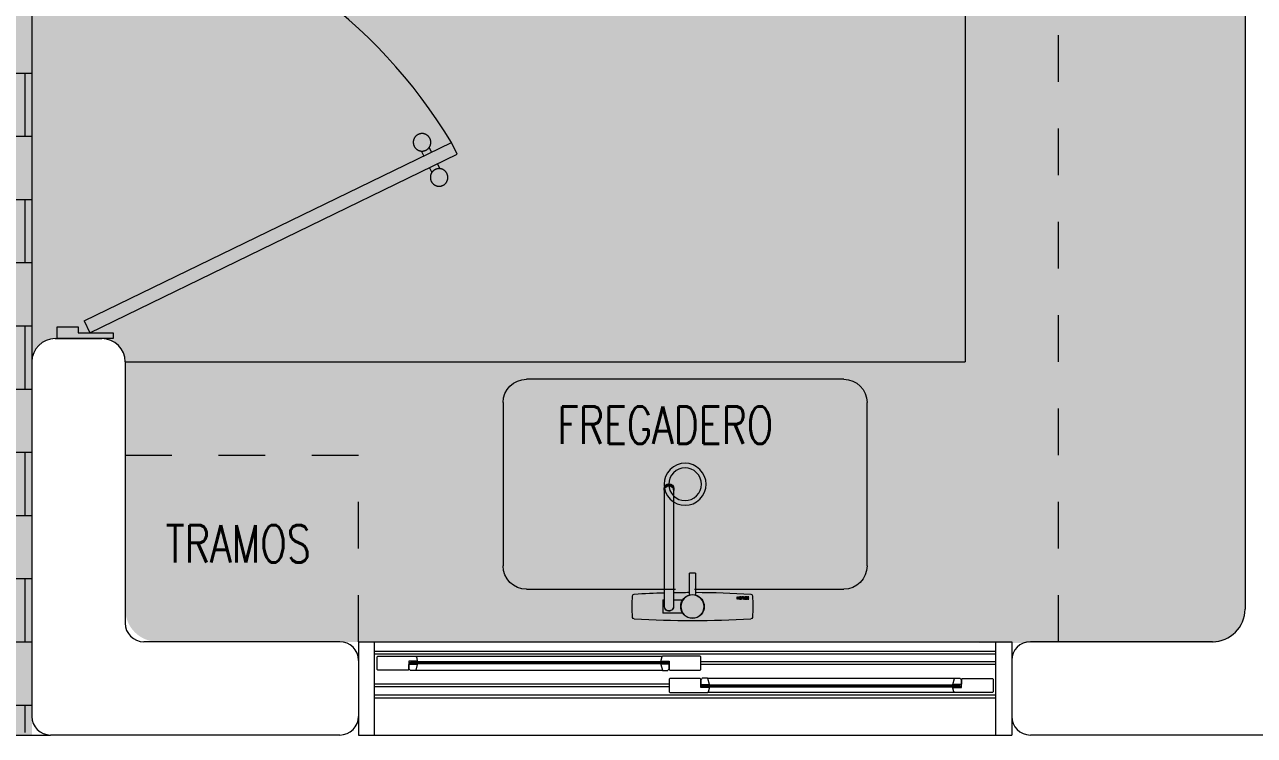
# Model space of a CAD drawing. Header units: metres. Extents: x 113 to 2416, y -346 to 476.
# Drawn here: x 135.351 to 137.987, y -164.609 to -163.085 of the extents above; entities that cross this region are included whole.
import ezdxf

# ---------------------------------------------------------------- set-up
doc = ezdxf.new("R2010")
doc.units = ezdxf.units.M
doc.linetypes.add('0', pattern=[0])
doc.linetypes.add('DASHED', pattern=[0.75, 0.5, -0.25])
doc.layers.get('0').update_dxf_attribs({"color": 250, "linetype": '0', "lineweight": 20})
for name, color, linetype, lineweight in [('01a_Mobiliario', 250, 'Continuous', 0), ('A-DOOR', 35, 'Continuous', 5), ('A-WALL', 250, 'Continuous', 20), ('baños', 140, 'Continuous', 0), ('cristales', 131, 'Continuous', 0), ('MOB FIJOS', 251, 'Continuous', 0), ('piso', 253, 'Continuous', 0), ('PROYECCION', 9, 'DASHED', 0), ('SE-3', 253, 'Continuous', 5), ('textos', 7, 'Continuous', 0)]:
    doc.layers.add(name, color=color, linetype=linetype, lineweight=lineweight)
doc.layers.add('hatch piso', color=253, linetype='Continuous', lineweight=0, transparency=0.7)
doc.styles.add('Arch-Dim', font='romans.shx', dxfattribs={"width": 0.75})

# ---------------------------------------------------------------- blocks, each defined once
blk = doc.blocks.new('puerta 1.00')
at = {"layer": 'A-DOOR'}
for p, q in [((-0.15, -0.0125), (-0.9369, -0.3949)), ((-0.1376, -0.038), (-0.15, -0.0125)), ((-0.1376, -0.038), (-0.9245, -0.4204)), ((-0.8946, -0.3743), (-0.8996, -0.3641)), ((-0.8777, -0.3661), (-0.8826, -0.3559)), ((-0.9369, -0.3949), (-0.9245, -0.4204)), ((-0.8653, -0.3916), (-0.8603, -0.4018)), ((-0.8822, -0.3998), (-0.8772, -0.4101))]:
    blk.add_line(p, q, dxfattribs=at)
for points in [[(-0.08, 0), (-0.08, -0.025), (-0.125, -0.025), (-0.125, -0.0125), (-0.2, -0.0125), (-0.2, 0), (-0.08, 0)], [(-0.08, -0.95), (-0.08, -0.925), (-0.125, -0.925), (-0.125, -0.9375), (-0.2, -0.9375), (-0.2, -0.95), (-0.08, -0.95)]]:
    blk.add_lwpolyline(points, dxfattribs=at)
blk.add_arc((0.0366, 0.1602), 1.1229, 211.1336, 257.8343, dxfattribs=at)
for points in [[(-0.8982, -0.3642), (-0.9033, -0.3642), (-0.912, -0.3591), (-0.917, -0.3504), (-0.917, -0.3403), (-0.912, -0.3316), (-0.9033, -0.3265), (-0.8932, -0.3265), (-0.8844, -0.3316), (-0.8794, -0.3403), (-0.8794, -0.3504), (-0.8844, -0.3591), (-0.8932, -0.3642), (-0.8982, -0.3642)], [(-0.8617, -0.4394), (-0.8667, -0.4394), (-0.8754, -0.4344), (-0.8805, -0.4256), (-0.8805, -0.4156), (-0.8754, -0.4068), (-0.8667, -0.4018), (-0.8566, -0.4018), (-0.8479, -0.4068), (-0.8428, -0.4156), (-0.8428, -0.4257), (-0.8479, -0.4344), (-0.8566, -0.4394), (-0.8617, -0.4394)]]:
    blk.add_open_spline(points, degree=2, dxfattribs=at)
blk = doc.blocks.new('A$C531dc7ba')
at = {"layer": 'A-DOOR'}
for p, q in [((0, 0.2), (1.4, 0.2)), ((0, 0.2), (0, 0)), ((0.034, 0), (0.034, 0.2)), ((1.366, 0), (1.366, 0.2)), ((1.4, 0.2), (1.4, 0)), ((0.034, 0.18), (1.366, 0.18)), ((0.04, 0.1675), (0.0415, 0.169)), ((0.04, 0.1405), (0.04, 0.1675)), ((0.0415, 0.169), (0.1221, 0.169)), ((0.1221, 0.169), (0.124, 0.1675)), ((0.1221, 0.169), (0.6519, 0.169)), ((0.124, 0.1675), (0.126, 0.1595)), ((0.126, 0.1585), (0.1255, 0.158)), ((0.126, 0.1595), (0.126, 0.1585)), ((0.65, 0.1675), (0.648, 0.1595)), ((0.648, 0.1595), (0.648, 0.1585)), ((0.648, 0.1585), (0.6485, 0.158)), ((0.6519, 0.169), (0.65, 0.1675)), ((0.7325, 0.169), (0.6519, 0.169)), ((0.734, 0.1675), (0.7325, 0.169)), ((0.734, 0.1405), (0.734, 0.1675)), ((0.0415, 0.139), (0.04, 0.1405)), ((0.1065, 0.139), (0.0415, 0.139)), ((0.108, 0.1405), (0.1065, 0.139)), ((0.1255, 0.158), (0.108, 0.158)), ((0.108, 0.158), (0.108, 0.1405)), ((0.108, 0.155), (0.113, 0.155)), ((0.108, 0.155), (0.113, 0.155)), ((0.113, 0.157), (0.119, 0.153)), ((0.113, 0.153), (0.119, 0.157)), ((0.6528, 0.138), (0.1212, 0.138)), ((0.6485, 0.158), (0.666, 0.158)), ((0.661, 0.157), (0.655, 0.153)), ((0.661, 0.153), (0.655, 0.157)), ((0.666, 0.155), (0.661, 0.155)), ((0.666, 0.155), (0.661, 0.155)), ((0.666, 0.158), (0.666, 0.1405)), ((0.666, 0.1405), (0.6675, 0.139)), ((0.6675, 0.139), (0.7325, 0.139)), ((0.734, 0.1405), (0.7325, 0.139)), ((0.6675, 0.121), (0.666, 0.1195)), ((0.666, 0.1195), (0.666, 0.0925)), ((0.7325, 0.121), (0.6675, 0.121)), ((0.734, 0.1195), (0.7325, 0.121)), ((0.734, 0.102), (0.734, 0.1195)), ((0.739, 0.103), (0.745, 0.107)), ((0.739, 0.107), (0.745, 0.103)), ((0.7472, 0.122), (1.2788, 0.122)), ((1.287, 0.103), (1.281, 0.107)), ((1.287, 0.107), (1.281, 0.103)), ((1.292, 0.1195), (1.2935, 0.121)), ((1.292, 0.102), (1.292, 0.1195)), ((1.2935, 0.121), (1.3585, 0.121)), ((1.3585, 0.121), (1.36, 0.1195)), ((1.36, 0.1195), (1.36, 0.0925)), ((0.034, 0.08), (1.366, 0.08)), ((0.666, 0.0925), (0.6675, 0.091)), ((0.6675, 0.091), (0.7481, 0.091)), ((0.734, 0.105), (0.739, 0.105)), ((0.734, 0.105), (0.739, 0.105)), ((0.7515, 0.102), (0.734, 0.102)), ((0.7481, 0.091), (0.75, 0.0925)), ((1.2779, 0.091), (0.7481, 0.091)), ((0.75, 0.0925), (0.752, 0.1005)), ((0.752, 0.1015), (0.7515, 0.102)), ((0.752, 0.1005), (0.752, 0.1015)), ((1.274, 0.1015), (1.2745, 0.102)), ((1.274, 0.1005), (1.274, 0.1015)), ((1.276, 0.0925), (1.274, 0.1005)), ((1.2745, 0.102), (1.292, 0.102)), ((1.2779, 0.091), (1.276, 0.0925)), ((1.3585, 0.091), (1.2779, 0.091)), ((1.292, 0.105), (1.287, 0.105)), ((1.292, 0.105), (1.287, 0.105)), ((1.36, 0.0925), (1.3585, 0.091)), ((0, 0), (1.4, 0))]:
    blk.add_line(p, q, dxfattribs=at)
at = {"layer": 'A-DOOR', "color": 8}
for p, q in [((0.034, 0.174), (1.366, 0.174)), ((1.366, 0.157), (0.734, 0.157)), ((1.366, 0.151), (0.734, 0.151)), ((0.666, 0.109), (0.034, 0.109)), ((0.666, 0.103), (0.034, 0.103)), ((0.034, 0.086), (1.366, 0.086))]:
    blk.add_line(p, q, dxfattribs=at)
at = {"layer": 'A-DOOR'}
for points in [[(0.108, 0.155), (0.113, 0.155), (0.113, 0.155), (0.108, 0.155)], [(0.113, 0.157), (0.119, 0.157), (0.119, 0.153), (0.113, 0.153)], [(0.113, 0.157), (0.661, 0.157), (0.661, 0.153), (0.113, 0.153)], [(0.1255, 0.158), (0.1135, 0.158), (0.1135, 0.157), (0.1255, 0.157)], [(0.1255, 0.153), (0.1135, 0.153), (0.1135, 0.152), (0.1255, 0.152)], [(0.119, 0.157), (0.124, 0.157), (0.124, 0.153), (0.119, 0.153)], [(0.6485, 0.158), (0.6605, 0.158), (0.6605, 0.157), (0.6485, 0.157)], [(0.6485, 0.153), (0.6605, 0.153), (0.6605, 0.152), (0.6485, 0.152)], [(0.655, 0.157), (0.65, 0.157), (0.65, 0.153), (0.655, 0.153)], [(0.661, 0.157), (0.655, 0.157), (0.655, 0.153), (0.661, 0.153)], [(0.666, 0.155), (0.661, 0.155), (0.661, 0.155), (0.666, 0.155)], [(1.287, 0.103), (0.739, 0.103), (0.739, 0.107), (1.287, 0.107)], [(0.739, 0.103), (0.745, 0.103), (0.745, 0.107), (0.739, 0.107)], [(0.7515, 0.107), (0.7395, 0.107), (0.7395, 0.108), (0.7515, 0.108)], [(0.745, 0.103), (0.75, 0.103), (0.75, 0.107), (0.745, 0.107)], [(1.2745, 0.107), (1.2865, 0.107), (1.2865, 0.108), (1.2745, 0.108)], [(1.281, 0.103), (1.276, 0.103), (1.276, 0.107), (1.281, 0.107)], [(1.287, 0.103), (1.281, 0.103), (1.281, 0.107), (1.287, 0.107)], [(0.734, 0.105), (0.739, 0.105), (0.739, 0.105), (0.734, 0.105)], [(0.7515, 0.102), (0.7395, 0.102), (0.7395, 0.103), (0.7515, 0.103)], [(1.2745, 0.102), (1.2865, 0.102), (1.2865, 0.103), (1.2745, 0.103)], [(1.292, 0.105), (1.287, 0.105), (1.287, 0.105), (1.292, 0.105)]]:
    blk.add_lwpolyline(points, close=True, dxfattribs=at)
for points in [[(0.1101, 0.1395, 0.341999), (0.1082, 0.141), (0.108, 0.1413), (0.108, 0.151), (0.109, 0.152), (0.126, 0.152), (0.126, 0.1515), (0.1227, 0.1391, -0.339454), (0.1212, 0.138), (0.1121, 0.138, -0.341999)], [(0.6639, 0.1395, -0.341999), (0.6658, 0.141), (0.666, 0.1413), (0.666, 0.151), (0.665, 0.152), (0.648, 0.152), (0.648, 0.1515), (0.6513, 0.1391, 0.339454), (0.6528, 0.138), (0.6619, 0.138, 0.341999)], [(0.7361, 0.1205, -0.341999), (0.7342, 0.119), (0.734, 0.1187), (0.734, 0.109), (0.735, 0.108), (0.752, 0.108), (0.752, 0.1085), (0.7487, 0.1209, 0.339454), (0.7472, 0.122), (0.7381, 0.122, 0.341999)], [(1.2899, 0.1205, 0.341999), (1.2918, 0.119), (1.292, 0.1187), (1.292, 0.109), (1.291, 0.108), (1.274, 0.108), (1.274, 0.1085), (1.2773, 0.1209, -0.339454), (1.2788, 0.122), (1.2879, 0.122, -0.341999)]]:
    blk.add_lwpolyline(points, format="xyb", close=True, dxfattribs=at)
at = {"layer": 'A-DOOR', "color": 7}
for points in [[(0.113, 0.153), (0.661, 0.153), (0.661, 0.157), (0.113, 0.157)], [(1.287, 0.107), (0.739, 0.107), (0.739, 0.103), (1.287, 0.103)]]:
    blk.add_lwpolyline(points, close=True, dxfattribs=at)
at = {"layer": 'cristales', "const_width": 0.004}
for points in [[(0.124, 0.155), (0.65, 0.155)], [(1.276, 0.105), (0.75, 0.105)]]:
    blk.add_lwpolyline(points, dxfattribs=at)
blk = doc.blocks.new('SE3')
at = {"layer": 'MOB FIJOS'}
for p, q in [((115.4, 359.7), (115.4, 371.2)), ((132.6, 371.2), (115.4, 371.2)), ((116.8, 365.4), (116.8, 264.8)), ((124.5, 264.8), (124.5, 365.4)), ((115.4, 359.7), (116.8, 359.7)), ((124.5, 359.7), (132.6, 359.7)), ((138.5, 355.7), (138.5, 336.6)), ((143.5, 336.6), (143.5, 355.7)), ((180, 358.9), (179.6, 358.9)), ((179.6, 358.9), (179.6, 357)), ((179.6, 357), (180, 357)), ((180, 358.1), (180, 358.9)), ((180.7, 358.1), (180, 358.1)), ((180, 357), (180, 357.8)), ((180, 357.8), (180.7, 357.8)), ((181.1, 358.9), (180.7, 358.9)), ((180.7, 358.9), (180.7, 358.1)), ((180.7, 357.8), (180.7, 357)), ((180.7, 357), (181.1, 357)), ((181.1, 357), (181.1, 358.9)), ((181.5, 358.9), (182.8, 358.9)), ((181.5, 357), (181.5, 358.9)), ((182.9, 357), (181.5, 357)), ((181.8, 358.6), (181.8, 358.2)), ((182.8, 358.6), (181.8, 358.6)), ((181.8, 358.2), (182.8, 358.2)), ((181.8, 357.8), (181.8, 357.3)), ((182.8, 357.8), (181.8, 357.8)), ((181.8, 357.3), (182.9, 357.3)), ((182.8, 358.9), (182.8, 358.6)), ((182.8, 358.2), (182.8, 357.8)), ((182.9, 357.3), (182.9, 357)), ((183.2, 358.9), (183.6, 358.9)), ((183.2, 357), (183.2, 358.9)), ((184.5, 357), (183.2, 357)), ((183.6, 358.9), (183.6, 357.3)), ((183.6, 357.3), (184.5, 357.3)), ((184.5, 357.3), (184.5, 357)), ((184.6, 358.9), (185, 358.9)), ((185.2, 357), (184.6, 358.9)), ((185, 358.9), (185.4, 357.5)), ((185.6, 357), (185.2, 357)), ((185.4, 357.5), (185.9, 358.9)), ((186.3, 358.9), (185.6, 357)), ((185.9, 358.9), (186.3, 358.9)), ((186.5, 358.9), (187.8, 358.9)), ((186.5, 357), (186.5, 358.9)), ((187.8, 357), (186.5, 357)), ((186.8, 358.6), (186.8, 358.2)), ((187.8, 358.6), (186.8, 358.6)), ((186.8, 358.2), (187.7, 358.2)), ((186.8, 357.8), (186.8, 357.3)), ((187.7, 357.8), (186.8, 357.8)), ((186.8, 357.3), (187.8, 357.3)), ((187.7, 358.2), (187.7, 357.8)), ((187.8, 358.9), (187.8, 358.6)), ((187.8, 357.3), (187.8, 357)), ((188, 358.9), (188.5, 358.9)), ((188.6, 358), (188, 358.9)), ((188, 357), (188.6, 358)), ((188.4, 357), (188, 357)), ((188.8, 357.7), (188.4, 357)), ((188.5, 358.9), (188.8, 358.3)), ((188.8, 358.3), (189.2, 358.9)), ((189.2, 357), (188.8, 357.7)), ((189.6, 358.9), (189, 358)), ((189, 358), (189.7, 357)), ((189.2, 358.9), (189.6, 358.9)), ((189.7, 357), (189.2, 357)), ((143.5, 336.6), (138.5, 336.6)), ((116.5, 264.1), (116.5, 263.5)), ((116.8, 264.8), (116.8, 264.1)), ((124.5, 264.1), (124.5, 264.8)), ((124.8, 263.5), (124.8, 264.1))]:
    blk.add_line(p, q, dxfattribs=at)
blk.add_circle((141, 365.4), 10, dxfattribs=at)
for centre, radius, start, end in [((200.7, 365.4), 111.9, 175.2133, 184.7867), ((90.8, 374.6), 1.52, 93.4481, 175.2133), ((141, -458.7), 836.4, 86.5519, 93.4481), ((141, 365.4), 10.2, 0, 255.8182), ((191.2, 374.6), 1.52, 4.7867, 86.5519), ((81.2, 365.4), 111.9, 355.2133, 4.7867), ((120.7, 365.4), 3.91, 0, 192.0524), ((120.7, 365.4), 3.81, 0, 180), ((120.7, 365.4), 3.91, 347.9113, 0), ((141, 365.4), 10.2, 284.1818, 0), ((90.8, 356.2), 1.52, 184.7867, 266.5519), ((141, 1189.5), 836.4, 266.5519, 268.3467), ((141, 1189.5), 836.4, 268.8689, 269.8295), ((141, 1189.5), 836.4, 270.1705, 273.4481), ((191.2, 356.2), 1.52, 273.4481, 355.2133)]:
    blk.add_arc(centre, radius, start, end, dxfattribs=at)
for centre, major_axis, start_param, end_param in [((120.7, 264.1), (4.12, 0), 2.748282, 6.283185), ((120.7, 264.1), (4.12, 0), 0, 0.393311), ((120.7, 263.5), (4.12, 0), 3.141593, 6.283185), ((120.7, 264.8), (-3.81, 0), 0, 3.141593), ((120.7, 264.1), (3.81, 0), 3.141593, 6.283185)]:
    blk.add_ellipse(centre, major_axis=major_axis, ratio=0.996195, start_param=start_param, end_param=end_param, dxfattribs=at)
blk = doc.blocks.new('A$Cc7ce667a')
at = {"layer": 'MOB FIJOS'}
for p, q in [((0.05, 0.5176), (0.73, 0.5176)), ((0, 0.1176), (0, 0.4676)), ((0.78, 0.4676), (0.78, 0.1176)), ((0.3697, 0.0676), (0.05, 0.0676)), ((0.73, 0.0676), (0.4103, 0.0676))]:
    blk.add_line(p, q, dxfattribs=at)
for centre, start, end in [((0.05, 0.4676), 90, 180), ((0.73, 0.4676), 0, 90), ((0.05, 0.1176), 180, 270), ((0.73, 0.1176), 270, 0)]:
    blk.add_arc(centre, 0.05, start, end, dxfattribs=at)
at = {"layer": 'MOB FIJOS', "ltscale": 0.01}
for major_axis in [(-0.0318, 0.0318), (-0.0247, 0.0247)]:
    blk.add_ellipse((0.39, 0.2926), major_axis=major_axis, ratio=1, start_param=2.356194489560823, end_param=8.639379796740409, dxfattribs=at)
at = {"layer": 'MOB FIJOS', "xscale": 0.002480511886764446, "yscale": 0.002480511886764446, "zscale": 0.002480511886764446, "rotation": 180}
blk.add_blockref('SE3', (0.7239, 0.9368), dxfattribs=at)
blk = doc.blocks.new('PL BASE 1N NASAS 09')
at = {"layer": '01a_Mobiliario', "transparency": 33554684}
for p in [(-104.4311, -53.3997), (-106.2311, -54.4497)]:
    blk.add_line(p, (-104.4311, -54.4497), dxfattribs=at)
at = {"layer": 'A-WALL'}
for p, q in [((-103.8311, -51.1397), (-103.8311, -54.9197)), ((-106.3811, -54.3997), (-106.2811, -54.3997)), ((-106.4311, -54.4497), (-106.4311, -55.2097)), ((-106.2311, -54.4497), (-106.2311, -55.0097)), ((-103.8311, -54.9197), (-103.8311, -54.9797)), ((-105.7711, -55.0497), (-106.1911, -55.0497)), ((-103.9011, -55.0497), (-104.2911, -55.0497)), ((-105.7311, -55.0897), (-105.7311, -55.2097)), ((-104.3311, -55.0897), (-104.3311, -55.2097)), ((-105.7711, -55.2497), (-106.3911, -55.2497)), ((-102.5711, -55.2497), (-104.2911, -55.2497))]:
    blk.add_line(p, q, dxfattribs=at)
for centre, radius, start, end in [((-106.3811, -54.4497), 0.05, 90, 180), ((-106.2811, -54.4497), 0.05, 0, 90), ((-103.9011, -54.9797), 0.07, 270, 0), ((-106.1911, -55.0097), 0.04, 180, 270), ((-105.7711, -55.0897), 0.04, 0, 90), ((-104.2911, -55.0897), 0.04, 90, 180), ((-106.3911, -55.2097), 0.04, 180, 270), ((-105.7711, -55.2097), 0.04, 270, 0), ((-104.2911, -55.2097), 0.04, 180, 270)]:
    blk.add_arc(centre, radius, start, end, dxfattribs=at)
at = {"layer": 'piso'}
for p, q in [((-106.4311, -53.3797), (-106.4311, -54.4697)), ((-114.4711, -55.2497), (-106.3911, -55.2497))]:
    blk.add_line(p, q, dxfattribs=at)
at = {"layer": 'PROYECCION', "color": 252, "linetype": 'DASHED', "ltscale": 0.1}
for p, q in [((-104.2311, -55.0497), (-104.2311, -53.3997)), ((-106.2311, -54.6497), (-105.7311, -54.6497)), ((-105.7311, -55.0497), (-105.7311, -54.6497))]:
    blk.add_line(p, q, dxfattribs=at)
at = {"color": 1}
blk.add_blockref('A$C531dc7ba', (-105.7311, -55.2497), dxfattribs=at)
at = {"layer": 'A-DOOR', "rotation": 180}
blk.add_blockref('puerta 1.00', (-106.4565, -54.3997), dxfattribs=at)
at = {"layer": 'MOB FIJOS', "xscale": -1}
blk.add_blockref('A$Cc7ce667a', (-104.6411, -55.0047), dxfattribs=at)
at = {"layer": 'textos', "char_height": 0.08, "width": 26.65337, "style": 'Arch-Dim'}
for s, insert, attachment_point in [('\\pxt5.9124,29;FREGADERO', (-104.8423, -54.5452), 3), ('\\pxt5.9124,29;TRAMOS', (-106.1445, -54.8795), 7)]:
    blk.add_mtext(s, dxfattribs=dict(at, insert=insert, attachment_point=attachment_point))
blk = doc.blocks.new('PL MUEBLES 1N NASAS 09')
at = {"layer": 'hatch piso'}
h = blk.add_hatch(dxfattribs=at)
h.set_pattern_fill('AR-BRSTD', color=256, scale=0.002)
h.set_pattern_definition([(0, (-12.57728, 39.359), (0, 0.1354836), []), (90, (-12.57728, 39.359), (-0.2032, 0.1354836), [0.1354836, -0.1354836])])
h.paths.add_polyline_path([(47.8305, 32.959), (47.8305, 34.559), (50.4305, 34.559), (50.4305, 34.759), (55.8305, 34.759), (55.8291, 32.959)])
at = {"layer": 'baños'}
blk.add_blockref('PL BASE 1N NASAS 09', (162.2615, 88.2033), dxfattribs=at)

msp = doc.modelspace()

# ---------------------------------------------------------------- hatches: boundary and pattern name
at = {"layer": 'SE-3', "true_color": 0x84b4e1, "transparency": 33554508}
h = msp.add_hatch(color=151, dxfattribs=at)
h.dxf.hatch_style = 1
edge = h.paths.add_edge_path()
edge.add_line((137.9671, -158.8081), (136.671, -158.8081))
edge.add_line((136.671, -158.8081), (135.6164, -158.8081))
edge.add_line((135.6164, -158.8081), (135.5671, -158.8081))
edge.add_line((135.5671, -158.8081), (135.5671, -159.4681))
edge.add_arc((135.5271, -159.4681), 0.04, -90, 0, ccw=False)
edge.add_line((135.5271, -159.5081), (135.4071, -159.5081))
edge.add_arc((135.4071, -159.4681), 0.04, 180, 270, ccw=False)
edge.add_line((135.3671, -159.4681), (135.3671, -160.4966))
edge.add_arc((135.4071, -160.4981), 0.04, 90, 177.8561, ccw=False)
edge.add_line((135.4071, -160.4581), (135.5271, -160.4581))
edge.add_arc((135.5271, -160.4981), 0.04, 0, 90, ccw=False)
edge.add_line((135.5671, -160.4981), (135.5671, -162.7681))
edge.add_arc((135.5271, -162.7681), 0.04, 271.7357, 360, ccw=False)
edge.add_line((135.5283, -162.808), (135.4071, -162.8081))
edge.add_arc((135.4071, -162.7681), 0.04, 185.0107, 270, ccw=False)
edge.add_line((135.3672, -162.7715), (135.3671, -163.8081))
edge.add_arc((135.4171, -163.8081), 0.05, 90, 180, ccw=False)
edge.add_line((135.4171, -163.7581), (135.5171, -163.7581))
edge.add_arc((135.5171, -163.8081), 0.05, -0.0002, 90, ccw=False)
edge.add_line((135.5671, -163.8081), (135.5671, -164.3381))
edge.add_arc((135.6371, -164.3381), 0.07, 180, 270)
edge.add_line((135.6371, -164.4081), (137.8921, -164.411))
edge.add_arc((137.8921, -164.336), 0.075, 270, 358.4168)
edge.add_line((137.9671, -164.3381), (137.9671, -158.8081))
h = msp.add_hatch(color=151, dxfattribs=at)
h.dxf.hatch_style = 1
edge = h.paths.add_edge_path()
edge.add_line((127.4267, -163.0088), (129.8971, -163.0081))
edge.add_arc((129.8971, -162.9381), 0.07, 270.0002, 360)
edge.add_line((129.9671, -162.9381), (129.9671, -162.8081))
edge.add_line((129.9671, -162.8081), (135.3671, -162.8081))
edge.add_line((135.3671, -162.8081), (135.3671, -164.6073))
edge.add_line((135.3671, -164.6073), (127.3673, -164.6088))
edge.add_line((127.3673, -164.6088), (127.3673, -163.0723))
edge.add_arc((127.4371, -163.0781), 0.07, 98.5384, 175.3146, ccw=False)

# ---------------------------------------------------------------- block references
msp.add_blockref('PL MUEBLES 1N NASAS 09', (79.5366, -197.5616))

doc.saveas('drawing.dxf')
